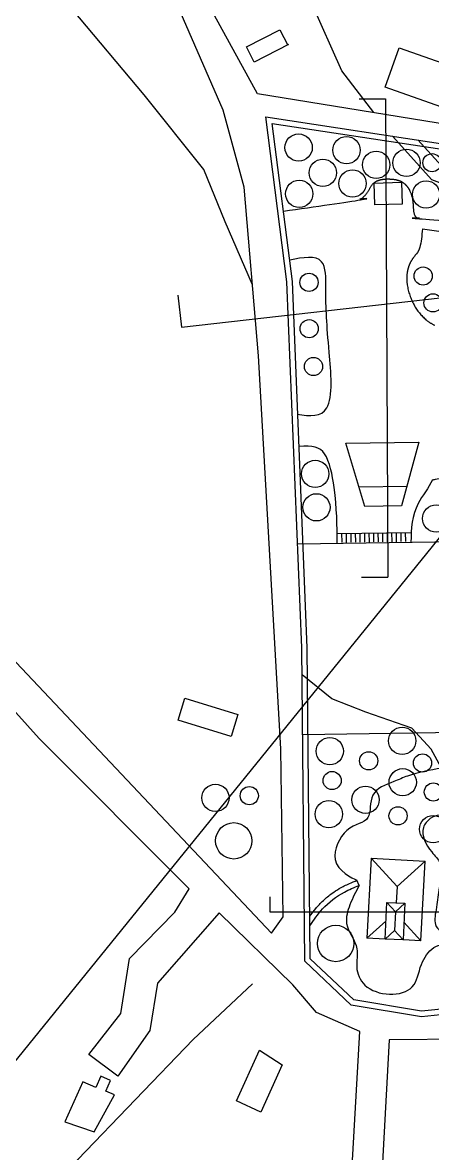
# Model space of a CAD drawing. Header units: millimetres. Extents: x 55520 to 96084, y -58491 to -49645.
# Drawn here: x 94117 to 94342, y -53011 to -52389 of the extents above; entities that cross this region are included whole.
import ezdxf

# ---------------------------------------------------------------- set-up
doc = ezdxf.new("R2010")
doc.units = ezdxf.units.MM
for name, color, linetype in [('Alvenaria Vista', 40, 'Continuous'), ('ARQ-SÍMBOLOS', 2, 'Continuous'), ('Cinza', 9, 'Continuous'), ('Curvas de Nível', 10, 'Continuous'), ('Edificações', 6, 'Continuous'), ('Limite Terreno', 20, 'Continuous'), ('Limites', 250, 'Continuous'), ('Linha Fina', 100, 'Continuous'), ('Piso_Novo', 5, 'Continuous'), ('Árvores Existentes', 114, 'Continuous')]:
    doc.layers.add(name, color=color, linetype=linetype)

msp = doc.modelspace()

# ---------------------------------------------------------------- linework, layer by layer
at = {"layer": 'Alvenaria Vista', "color": 100}
for p, q in [((94308.109, -52848.238), (94322.276, -52863.849)), ((94322.276, -52863.849), (94337.722, -52849.832)), ((94322.276, -52863.849), (94321.842, -52872.796)), ((94321.358, -52877.721), (94316.66, -52872.544)), ((94321.358, -52877.721), (94326.534, -52873.023)), ((94321.358, -52877.721), (94320.857, -52888.042)), ((94305.739, -52892.257), (94316.163, -52882.798)), ((94315.681, -52892.74), (94320.857, -52888.042)), ((94325.555, -52893.218), (94320.857, -52888.042)), ((94335.361, -52893.694), (94326.03, -52883.412))]:
    msp.add_line(p, q, dxfattribs=at)
at = {"layer": 'Alvenaria Vista'}
msp.add_lwpolyline([(94366.506, -52929.208), (94335.791, -52932.403), (94298.524, -52926.188), (94274.528, -52903.541), (94272.94, -52732.546), (94264.78, -52531.152), (94253.734, -52444.248), (94352.937, -52459.311)], dxfattribs=at)
at = {"layer": 'ARQ-SÍMBOLOS'}
for p, q in [((94301.478, -52430.809), (94315.953, -52430.739)), ((94315.953, -52430.739), (94317.22, -52693.725)), ((94203.891, -52556.352), (94952.455, -52470.953)), ((94201.872, -52538.653), (94203.891, -52556.352)), ((94302.744, -52693.795), (94317.22, -52693.725)), ((94252.426, -52869.548), (94252.426, -52877.808)), ((94252.426, -52877.808), (94862.233, -52877.808))]:
    msp.add_line(p, q, dxfattribs=at)
at = {"layer": 'Cinza'}
for points in [[(94262.691, -52400.965), (94243.765, -52410.597), (94239.472, -52402.163), (94257.917, -52392.776), (94262.209, -52401.21)], [(94349.493, -52436.206), (94315.811, -52424.362), (94323.423, -52402.715), (94357.331, -52414.638), (94349.493, -52436.206)], [(94231.138, -52781.269), (94201.95, -52772.289), (94205.633, -52760.318), (94234.872, -52769.314), (94231.138, -52781.269)], [(94259.237, -52961.862), (94247.45, -52987.82), (94234.031, -52981.727), (94246.705, -52953.815), (94259.237, -52961.862)], [(94166.962, -52978.432), (94162.287, -52976.329), (94164.894, -52970.532), (94159.49, -52968.102), (94156.684, -52974.342), (94149.58, -52971.148), (94139.673, -52993.176), (94155.77, -52998.739), (94166.962, -52978.432)]]:
    msp.add_lwpolyline(points, dxfattribs=at)
for points, knots in [([(94346.747, -52798.782), (94340.345, -52799.878), (94331.216, -52801.44), (94319.057, -52806.874), (94305.932, -52811.478), (94309.262, -52829.154), (94294.082, -52829.101), (94283.12, -52852.713), (94297.581, -52859.047), (94300.272, -52860.422)], [0, 0, 0, 0, 19.1850764, 27.3542098, 41.0970249, 54.4041033, 68.8708062, 82.4485553, 99.5877269, 99.5877269, 99.5877269, 99.5877269]), ([(94351.388, -52824.037), (94347.479, -52824.19), (94341.332, -52824.431), (94334.202, -52833.593), (94339.569, -52843.633), (94348.509, -52852.04), (94344.946, -52865.009), (94344.103, -52875.496), (94342.023, -52885.336), (94346.08, -52888.108), (94347.696, -52889.023)], [0, 0, 0, 0, 11.0839913, 17.4261465, 31.8023421, 39.5145252, 54.0711806, 65.075007, 74.2640992, 79.4353211, 79.4353211, 79.4353211, 79.4353211]), ([(94301.424, -52863.192), (94299.652, -52866.654), (94296.317, -52873.169), (94292.53, -52885.963), (94302.118, -52896.183), (94298.977, -52908.564), (94305.5, -52924.083), (94332.529, -52925.092), (94334.299, -52907.418), (94340.444, -52897.763), (94345.624, -52895.875), (94347.349, -52895.473)], [0, 0, 0, 0, 11.8226972, 22.2477323, 37.2099176, 47.3665289, 58.9260064, 86.865782, 101.305181, 112.9877034, 118.3036098, 118.3036098, 118.3036098, 118.3036098])]:
    msp.add_open_spline(points, degree=3, knots=knots, dxfattribs=at)
at = {"layer": 'Curvas de Nível'}
for points in [[(94242.881, -52532.925), (94227.86, -52498.317), (94216.083, -52469.691), (94183.368, -52428.628), (94143.873, -52381.632), (94132.168, -52358.36), (94126.964, -52320.273), (94111.664, -52270.558), (94076.514, -52215.178), (94037.051, -52158.783), (94007.624, -52129.105), (93973.897, -52099.486), (93946.707, -52076.222), (93910.031, -52067.051), (93886.095, -52045.892), (93882.595, -52027.516), (93883.616, -52012.884)], [(94309.528, -52438.311), (94291.989, -52415.346), (94275.298, -52377.934), (94272.592, -52340.142), (94293.112, -52272.13)], [(94397.483, -52490.955), (94383.784, -52491.14), (94341.465, -52475.322), (94319.725, -52451.234)], [(94350.508, -52827.227), (94354.492, -52812.788), (94340.993, -52788.379), (94330.343, -52776.687), (94305.179, -52767.896), (94286.467, -52760.71), (94270.082, -52747.438)], [(94242.923, -52917.312), (94210.203, -52948.007), (94146.799, -53013.836), (94109.867, -53058.836)]]:
    msp.add_lwpolyline(points, dxfattribs=at)
at = {"layer": 'Curvas de Nível', "color": 251}
msp.add_lwpolyline([(94402.026, -52481.893), (94385.352, -52482.118), (94346.675, -52467.661), (94333.774, -52453.367)], dxfattribs=at)
at = {"layer": 'Edificações'}
for p, q in [((94308.109, -52848.238), (94305.739, -52892.257)), ((94308.109, -52848.238), (94337.722, -52849.832)), ((94335.361, -52893.694), (94337.722, -52849.832)), ((94315.681, -52892.74), (94316.66, -52872.544)), ((94316.66, -52872.544), (94326.534, -52873.023)), ((94326.534, -52873.023), (94325.555, -52893.218)), ((94315.681, -52892.74), (94305.739, -52892.257)), ((94325.555, -52893.218), (94315.681, -52892.74)), ((94335.361, -52893.694), (94325.555, -52893.218))]:
    msp.add_line(p, q, dxfattribs=at)
for points in [[(94309.738, -52477.046), (94324.731, -52476.621), (94325.072, -52488.616), (94310.078, -52489.041)], [(94324.664, -52654.59), (94304.666, -52654.86), (94294.194, -52619.998), (94334.191, -52619.458)]]:
    msp.add_lwpolyline(points, close=True, dxfattribs=at)
msp.add_lwpolyline([(94818.973, -52920.948), (94560.124, -52886.553), (94367.008, -52932.172), (94335.698, -52935.429), (94297.129, -52928.997), (94271.54, -52904.846)], dxfattribs=at)
at = {"layer": 'Limite Terreno'}
msp.add_lwpolyline([(94818.973, -52920.948), (94560.124, -52886.553), (94367.008, -52932.172), (94335.698, -52935.429), (94297.129, -52928.997), (94271.54, -52904.846), (94269.941, -52732.62), (94261.788, -52531.403), (94250.257, -52440.686), (94353.26, -52456.326), (94422.963, -52460.875)], dxfattribs=at)
at = {"layer": 'Limites'}
for p, q in [((94267.621, -52675.362), (94449.261, -52672.908)), ((94270.382, -52780.164), (94450.677, -52777.728))]:
    msp.add_line(p, q, dxfattribs=at)
for points in [[(93529.57, -51985.646), (93601.673, -52148.795), (93641.3, -52222.831), (93683.612, -52308.106), (93695.455, -52344.171), (93706.431, -52373.962), (93709.662, -52398.678), (93774.255, -52419.479), (93814.963, -52438.194), (93856.141, -52469.531), (93920.495, -52538.476), (94027.197, -52649.933), (94253.232, -52889.469), (94259.74, -52880.42), (94258.493, -52788.172), (94246.208, -52572.002), (94238.324, -52479.398), (94226.77, -52436.934), (94201.891, -52379.716), (94132.24, -52242.416), (94033.633, -52037.683), (93934.357, -51919.505)], [(94864.238, -52384.105), (94748.693, -52406.512), (94650.253, -52447.395), (94555.459, -52455.891), (94379.848, -52449.732), (94245.529, -52427.916), (94186.142, -52319.331)], [(94013.632, -53245.726), (94178.5, -53178.929), (94217.873, -53174.757), (94274.926, -53181.783), (94284.371, -53175.657), (94289.371, -53162.558), (94301.874, -52943.46), (94277.977, -52933.082), (94264.993, -52917.789), (94224.523, -52878.224), (94190.721, -52916.883), (94186.424, -52943.037), (94168.907, -52968.108), (94152.948, -52956.151), (94170.46, -52933.588), (94175.236, -52903.454), (94200.185, -52877.928), (94208.054, -52865.036), (94125.694, -52782.361), (94035.569, -52682.259)], [(94811.556, -53021.628), (94840.255, -52934.951), (94542.651, -52900.984), (94359.862, -52947.72), (94317.992, -52948.081), (94305.63, -53174.343)]]:
    msp.add_lwpolyline(points, dxfattribs=at)
at = {"layer": 'Linha Fina'}
for p, q in [((94327.577, -52643.85), (94301.465, -52644.202)), ((94289.307, -52669.669), (94330.074, -52669.118)), ((94291.806, -52669.635), (94291.874, -52674.635)), ((94294.306, -52669.601), (94294.374, -52674.601)), ((94296.806, -52669.568), (94296.874, -52674.567)), ((94299.306, -52669.534), (94299.373, -52674.533)), ((94301.806, -52669.5), (94301.873, -52674.5)), ((94304.305, -52669.466), (94304.373, -52674.466)), ((94306.805, -52669.432), (94306.873, -52674.432)), ((94309.305, -52669.399), (94309.372, -52674.398)), ((94311.805, -52669.365), (94311.872, -52674.364)), ((94314.304, -52669.331), (94314.372, -52674.331)), ((94316.804, -52669.297), (94316.872, -52674.297)), ((94319.304, -52669.264), (94319.371, -52674.263)), ((94321.804, -52669.23), (94321.871, -52674.229)), ((94324.303, -52669.196), (94324.371, -52674.196)), ((94326.803, -52669.162), (94326.871, -52674.162))]:
    msp.add_line(p, q, dxfattribs=at)
at = {"layer": 'Piso_Novo'}
for p, q in [((96084.022, -50526.222), (93089.838, -54221.706)), ((94301.424, -52863.192), (94300.272, -52860.422))]:
    msp.add_line(p, q, dxfattribs=at)
msp.add_arc((94370.635, -52310.886), 194.356, 259.804729, 272.161812, dxfattribs=at)
for points, weights, knots in [([(94259.87, -52492.527), (94274.301, -52493.939), (94288.649, -52491.851), (94302.079, -52486.385), (94303.588, -52484.974), (94306.457, -52482.291), (94309.22, -52475.506), (94317.386, -52474.388), (94327.61, -52475.948), (94331.796, -52485.975), (94330.983, -52495.451), (94334.273, -52496.599), (94335.041, -52496.867), (94350.942, -52499.91), (94367.102, -52500.9), (94383.257, -52499.821)], [1, 0.980565710315, 0.980565710315, 1, 1, 1, 1, 1, 1, 1, 1, 1, 1, 0.994554364527, 0.994554364527, 1], [0, 0, 0, 0, 0.4841007, 0.4841007, 0.4841007, 6.6682632, 12.2473255, 20.9874228, 28.389569, 41.9818641, 49.5813967, 51.8954758, 51.8954758, 51.8954758, 52.151282, 52.151282, 52.151282, 52.151282]), ([(94336.233, -52502.173), (94336.731, -52507.338), (94335.418, -52512.251), (94332.651, -52516.384), (94331.771, -52517.418), (94326.503, -52524.09), (94327.636, -52539.686), (94336.001, -52551.481), (94342.181, -52554.85), (94342.868, -52555.191)], [0.88487498575, 0.885562424595, 0.923937429345, 1, 1, 1, 1, 1, 1, 1], [2.5674875, 2.5674875, 2.5674875, 2.5674875, 3.2536063, 3.2536063, 3.2536063, 6.9828283, 26.5977135, 45.353637, 47.637459, 47.637459, 47.637459, 47.637459])]:
    msp.add_rational_spline(points, weights, degree=3, knots=knots, dxfattribs=at)
for points, knots in [([(94267.353, -52604.098), (94274.46, -52605.337), (94288.411, -52606.026), (94284.022, -52560.36), (94282.829, -52542.564), (94283.537, -52515.71), (94270.686, -52517.917), (94263.297, -52519.48)], [6.0470558, 6.0470558, 6.0470558, 6.0470558, 23.8137214, 45.5696032, 77.4288024, 91.9222277, 109.8178372, 109.8178372, 109.8178372, 109.8178372]), ([(94289.33, -52675.069), (94289.307, -52665.488), (94289.259, -52649.577), (94283.643, -52622.478), (94275.889, -52621.401), (94268.453, -52621.808)], [6.085612, 6.085612, 6.085612, 6.085612, 36.3770542, 55.1805635, 74.13167, 74.13167, 74.13167, 74.13167]), ([(94341.694, -52640.258), (94342.251, -52640.13), (94342.806, -52640.005), (94346.189, -52639.263), (94348.973, -52638.739), (94354.396, -52638.101), (94357.034, -52637.989), (94360.534, -52638.25), (94361.476, -52638.364), (94363.129, -52638.65), (94363.846, -52638.804), (94365.288, -52639.172), (94366.01, -52639.383), (94368.182, -52640.092), (94369.638, -52640.664), (94373.612, -52642.392), (94376.152, -52643.679), (94380.33, -52645.779), (94381.933, -52646.578), (94385.173, -52648.114), (94386.81, -52648.854), (94391.775, -52650.939), (94395.157, -52652.147), (94400.372, -52653.459), (94402.146, -52653.813), (94405.095, -52654.215), (94406.258, -52654.327), (94409.842, -52654.514), (94412.253, -52654.421), (94419.501, -52653.651), (94424.289, -52652.475), (94430.625, -52650.575), (94432.289, -52650.042), (94437.533, -52648.31), (94441.062, -52647.063), (94446.52, -52645.073), (94448.477, -52644.346), (94450.427, -52643.618)], [4.7221732, 4.7221732, 4.7221732, 4.7221732, 6.3872584, 6.3872584, 14.9036028, 14.9036028, 23.4199473, 23.4199473, 26.6137239, 26.6137239, 29.0977418, 29.0977418, 31.5817596, 31.5817596, 36.5497953, 36.5497953, 45.0237081, 45.0237081, 50.1593991, 50.1593991, 55.2950902, 55.2950902, 65.5664723, 65.5664723, 70.7761315, 70.7761315, 74.1307675, 74.1307675, 81.052934, 81.052934, 95.0869037, 95.0869037, 100.1568141, 100.1568141, 111.2709429, 111.2709429, 117.5446938, 117.5446938, 117.5446938, 117.5446938]), ([(94341.694, -52640.258), (94339.771, -52644.792), (94330.865, -52654.632), (94329.959, -52667.035), (94329.934, -52674.521)], [152.423029, 152.423029, 152.423029, 152.423029, 167.4819152, 189.1847554, 189.1847554, 189.1847554, 189.1847554]), ([(94274.312, -52880.235), (94274.511, -52879.954), (94274.712, -52879.673), (94275.756, -52878.232), (94276.632, -52877.078), (94278.211, -52875.167), (94278.886, -52874.394), (94280.294, -52872.895), (94281.024, -52872.168), (94283.283, -52870.064), (94284.883, -52868.759), (94287.847, -52866.638), (94289.181, -52865.779), (94291.458, -52864.463), (94292.384, -52863.969), (94294.236, -52863.046), (94295.164, -52862.615), (94297.496, -52861.577), (94298.896, -52860.995), (94300.272, -52860.422)], [4.5777475, 4.5777475, 4.5777475, 4.5777475, 5.5830547, 5.5830547, 9.7398708, 9.7398708, 12.6174359, 12.6174359, 15.495001, 15.495001, 21.2501313, 21.2501313, 25.6880932, 25.6880932, 28.6281936, 28.6281936, 31.5682941, 31.5682941, 36.0389425, 36.0389425, 36.0389425, 36.0389425]), ([(94274.36, -52885.449), (94276.547, -52882.226), (94281.608, -52874.836), (94291.291, -52867.407), (94298.69, -52864.33), (94301.424, -52863.192)], [0.3627005, 0.3627005, 0.3627005, 0.3627005, 12.0117583, 27.159064, 36.0389425, 36.0389425, 36.0389425, 36.0389425])]:
    msp.add_open_spline(points, degree=3, knots=knots, dxfattribs=at)
at = {"layer": 'Árvores Existentes'}
for centre, radius in [((94268.2, -52457.573), 7.5), ((94294.509, -52458.968), 7.5), ((94327.466, -52465.962), 7.5), ((94281.532, -52471.397), 7.5), ((94310.831, -52467.062), 7.5), ((94341.512, -52465.887), 5), ((94297.824, -52477.303), 7.5), ((94268.543, -52482.95), 7.5), ((94338.217, -52483.322), 7.5), ((94273.912, -52531.652), 5), ((94336.622, -52528.188), 5), ((94342.029, -52542.94), 5), ((94273.996, -52557.14), 5), ((94276.36, -52577.915), 5), ((94277.273, -52636.972), 7.5), ((94277.959, -52655.343), 7.5), ((94343.768, -52661.456), 7.5), ((94325.073, -52783.737), 7.5), ((94285.302, -52789.41), 7.5), ((94306.692, -52794.708), 5), ((94336.273, -52795.913), 5), ((94286.594, -52805.571), 5), ((94325.381, -52806.521), 7.5), ((94222.452, -52815.103), 7.5), ((94342.273, -52811.88), 5), ((94241.074, -52813.889), 5), ((94304.943, -52816.104), 7.5), ((94284.806, -52824.079), 7.5), ((94322.848, -52824.98), 5), ((94342.118, -52832.292), 7.5), ((94232.56, -52838.709), 10), ((94288.573, -52895.143), 10)]:
    msp.add_circle(centre, radius, dxfattribs=at)

doc.saveas('drawing.dxf')
